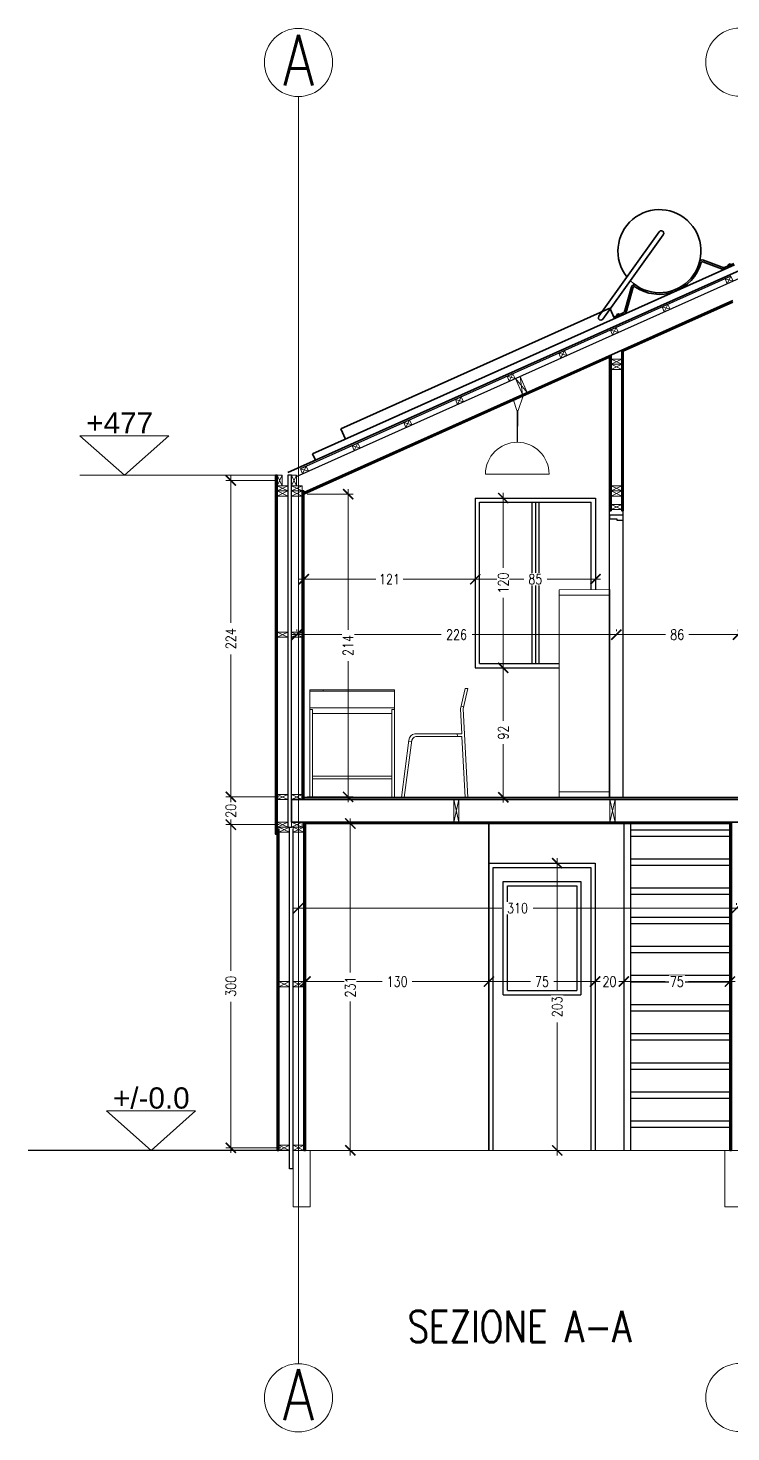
# Model space of a CAD drawing. Header units: millimetres. Extents: x 2260 to 4465, y 2640 to 4441.
# Drawn here: x 2264 to 2761, y 3441 to 4434 of the extents above; entities that cross this region are included whole.
import ezdxf

# ---------------------------------------------------------------- set-up
doc = ezdxf.new("R2010")
doc.units = ezdxf.units.MM
for name, color, linetype, lineweight in [('A-ANNO-DIMS', 3, 'Continuous', 18), ('A-ANNO-SYMB', 3, 'Continuous', 18), ('A-DETL-MCUT', 4, 'Continuous', 25), ('A-ELEV-IDEN', 3, 'Continuous', 18), ('A-ELEV-MBE1', 7, 'Continuous', 35), ('A-ELEV-MBE2', 4, 'Continuous', 25), ('A-FURN', 8, 'Continuous', 18), ('A-SECT-MCUT', 7, 'Continuous', 35), ('A-WALL-STUD', 3, 'Continuous', 18)]:
    doc.layers.add(name, color=color, linetype=linetype, lineweight=lineweight)
doc.styles.add('ARIAL', font='Arial.ttf')
doc.styles.add('E-ROMANS', font='romans.shx', dxfattribs={"width": 0.8})
doc.styles.get("Standard").update_dxf_attribs({"font": 'Arial.ttf'})
doc.dimstyles.new('Copy of TICK_36', dxfattribs={"dimtxt": 3.6, "dimasz": 3.6, "dimexe": 1.8, "dimexo": 1.2, "dimgap": 1.8, "dimtad": 0, "dimdec": 0, "dimzin": 0, "dimdsep": 46, "dimtxsty": 'ARIAL', "dimblk": 'ARCHTICK', "dimblk1": 'ARCHTICK', "dimblk2": 'ARCHTICK', "dimcen": 1.8, "dimdle": 1.8, "dimclrd": 256, "dimclre": 256, "dimclrt": 256, "dimadec": 0, "dimazin": 0, "dimtfac": 1, "dimtdec": 0, "dimtmove": 1, "dimatfit": 3, "dimldrblk": 'OPEN90', "dimfxl": 1, "dimtfill": 1, "dimtolj": 1, "dimtzin": 0, "dimlwd": -1, "dimlwe": -1, "dimarcsym": 0})

# ---------------------------------------------------------------- blocks, each defined once
blk = doc.blocks.new('_ArchTick')
at = {"color": 0, "linetype": 'ByBlock', "const_width": 0.15}
blk.add_lwpolyline([(-0.5, -0.5), (0.5, 0.5)], dxfattribs=at)
blk = doc.blocks.new('*D143')
at = {"layer": 'A-ANNO-DIMS', "transparency": 16777216}
for p, q in [((2407.16, 3874.16), (2407.16, 3767.27)), ((2441.32, 3870.56), (2403.56, 3870.56)), ((2407.16, 3638.38), (2407.16, 3745.26)), ((2442.52, 3641.98), (2403.56, 3641.98))]:
    blk.add_line(p, q, dxfattribs=at)
at = {"layer": 'A-ANNO-DIMS', "transparency": 16777216, "xscale": 7.2, "yscale": 7.2, "zscale": 7.2}
for p, rotation in [((2407.16, 3870.56), 90), ((2407.16, 3641.98), 270)]:
    blk.add_blockref('_ArchTick', p, dxfattribs=dict(at, rotation=rotation))
at = {"layer": 'A-ANNO-DIMS', "transparency": 16777216, "insert": (2407.16, 3756.27), "char_height": 7.2, "width": 15.432, "attachment_point": 5, "rotation": 90, "style": 'E-ROMANS', "bg_fill": 3, "box_fill_scale": 1.1, "bg_fill_color": 256, "bg_fill_true_color": 13158600, "bg_fill_transparency": 0}
blk.add_mtext('\\A1;300', dxfattribs=at)
blk = doc.blocks.new('_Open90')
at = {"color": 0, "linetype": 'ByBlock', "lineweight": -2}
for p, q in [((0, 0), (-1, 0)), ((-0.5, 0.5), (0, 0)), ((0, 0), (-0.5, -0.5))]:
    blk.add_line(p, q, dxfattribs=at)
blk = doc.blocks.new('*D144')
at = {"layer": 'A-ANNO-DIMS', "transparency": 16777216}
for p, q in [((2407.16, 3890.17), (2407.16, 3897.37)), ((2441.32, 3890.17), (2403.56, 3890.17)), ((2407.16, 3890.17), (2407.16, 3888.63)), ((2441.32, 3870.56), (2403.56, 3870.56)), ((2407.16, 3870.56), (2407.16, 3872.1)), ((2407.16, 3870.56), (2407.16, 3863.36))]:
    blk.add_line(p, q, dxfattribs=at)
at = {"layer": 'A-ANNO-DIMS', "transparency": 16777216, "xscale": 7.2, "yscale": 7.2, "zscale": 7.2}
for p, rotation in [((2407.16, 3890.17), 270), ((2407.16, 3870.56), 90)]:
    blk.add_blockref('_ArchTick', p, dxfattribs=dict(at, rotation=rotation))
at = {"layer": 'A-ANNO-DIMS', "transparency": 16777216, "insert": (2407.16, 3880.36), "char_height": 7.2, "attachment_point": 5, "rotation": 90, "style": 'E-ROMANS', "bg_fill": 3, "box_fill_scale": 1.1, "bg_fill_color": 256, "bg_fill_true_color": 13158600, "bg_fill_transparency": 0}
blk.add_mtext('\\A1;20', dxfattribs=at)
blk = doc.blocks.new('*D145')
at = {"layer": 'A-ANNO-DIMS', "transparency": 16777216}
for p, q in [((2439.37, 4113.89), (2403.56, 4113.89)), ((2407.16, 4117.49), (2407.16, 4013.18)), ((2407.16, 3886.57), (2407.16, 3990.89)), ((2441.32, 3890.17), (2403.56, 3890.17))]:
    blk.add_line(p, q, dxfattribs=at)
at = {"layer": 'A-ANNO-DIMS', "transparency": 16777216, "xscale": 7.2, "yscale": 7.2, "zscale": 7.2}
for p, rotation in [((2407.16, 4113.89), 90), ((2407.16, 3890.17), 270)]:
    blk.add_blockref('_ArchTick', p, dxfattribs=dict(at, rotation=rotation))
at = {"layer": 'A-ANNO-DIMS', "transparency": 16777216, "insert": (2407.16, 4002.03), "char_height": 7.2, "attachment_point": 5, "rotation": 90, "style": 'E-ROMANS', "bg_fill": 3, "box_fill_scale": 1.1, "bg_fill_color": 256, "bg_fill_true_color": 13158600, "bg_fill_transparency": 0}
blk.add_mtext('\\A1;224', dxfattribs=at)
blk = doc.blocks.new('*D94')
at = {"layer": 'A-ANNO-DIMS', "transparency": 16777216}
for p, q in [((2450.17, 4004.96), (2555.8, 4004.96)), ((2453.77, 4007.3), (2453.77, 4008.56)), ((2683.45, 4004.96), (2577.81, 4004.96)), ((2679.85, 4007.36), (2679.85, 4008.56))]:
    blk.add_line(p, q, dxfattribs=at)
at = {"layer": 'A-ANNO-DIMS', "transparency": 16777216, "xscale": 7.2, "yscale": 7.2, "zscale": 7.2, "rotation": 180}
blk.add_blockref('_ArchTick', (2453.77, 4004.96), dxfattribs=at)
at = {"layer": 'A-ANNO-DIMS', "transparency": 16777216, "xscale": 7.2, "yscale": 7.2, "zscale": 7.2}
blk.add_blockref('_ArchTick', (2679.85, 4004.96), dxfattribs=at)
at = {"layer": 'A-ANNO-DIMS', "transparency": 16777216, "insert": (2566.81, 4004.96), "char_height": 7.2, "attachment_point": 5, "style": 'E-ROMANS', "bg_fill": 3, "box_fill_scale": 1.1, "bg_fill_color": 256, "bg_fill_true_color": 13158600, "bg_fill_transparency": 0}
blk.add_mtext('\\A1;226', dxfattribs=at)
blk = doc.blocks.new('*D95')
at = {"layer": 'A-ANNO-DIMS', "transparency": 16777216}
for p, q in [((2676.25, 4004.96), (2714.62, 4004.96)), ((2679.85, 4007.36), (2679.85, 4008.56)), ((2769.51, 4004.96), (2731.14, 4004.96)), ((2765.91, 4007.36), (2765.91, 4008.56))]:
    blk.add_line(p, q, dxfattribs=at)
at = {"layer": 'A-ANNO-DIMS', "transparency": 16777216, "xscale": 7.2, "yscale": 7.2, "zscale": 7.2, "rotation": 180}
blk.add_blockref('_ArchTick', (2679.85, 4004.96), dxfattribs=at)
at = {"layer": 'A-ANNO-DIMS', "transparency": 16777216, "xscale": 7.2, "yscale": 7.2, "zscale": 7.2}
blk.add_blockref('_ArchTick', (2765.91, 4004.96), dxfattribs=at)
at = {"layer": 'A-ANNO-DIMS', "transparency": 16777216, "insert": (2722.88, 4004.96), "char_height": 7.2, "attachment_point": 5, "style": 'E-ROMANS', "bg_fill": 3, "box_fill_scale": 1.1, "bg_fill_color": 256, "bg_fill_true_color": 13158600, "bg_fill_transparency": 0}
blk.add_mtext('\\A1;86', dxfattribs=at)
blk = doc.blocks.new('*D96')
at = {"layer": 'A-ANNO-DIMS', "transparency": 16777216}
for p, q in [((2455.12, 4044.13), (2509.6, 4044.13)), ((2458.72, 4046.53), (2458.72, 4047.73)), ((2583.62, 4044.13), (2529.14, 4044.13)), ((2580.02, 4046.53), (2580.02, 4047.73))]:
    blk.add_line(p, q, dxfattribs=at)
at = {"layer": 'A-ANNO-DIMS', "transparency": 16777216, "xscale": 7.2, "yscale": 7.2, "zscale": 7.2, "rotation": 180}
blk.add_blockref('_ArchTick', (2458.72, 4044.13), dxfattribs=at)
at = {"layer": 'A-ANNO-DIMS', "transparency": 16777216, "xscale": 7.2, "yscale": 7.2, "zscale": 7.2}
blk.add_blockref('_ArchTick', (2580.02, 4044.13), dxfattribs=at)
at = {"layer": 'A-ANNO-DIMS', "transparency": 16777216, "insert": (2519.37, 4044.13), "char_height": 7.2, "attachment_point": 5, "style": 'E-ROMANS', "bg_fill": 3, "box_fill_scale": 1.1, "bg_fill_color": 256, "bg_fill_true_color": 13158600, "bg_fill_transparency": 0}
blk.add_mtext('\\A1;121', dxfattribs=at)
blk = doc.blocks.new('*D97')
at = {"layer": 'A-ANNO-DIMS', "transparency": 16777216}
for p, q in [((2599.84, 3985.04), (2599.84, 3943.92)), ((2602.24, 3981.44), (2603.44, 3981.44)), ((2599.84, 3886.27), (2599.84, 3927.39)), ((2461.12, 3889.87), (2603.44, 3889.87))]:
    blk.add_line(p, q, dxfattribs=at)
at = {"layer": 'A-ANNO-DIMS', "transparency": 16777216, "xscale": 7.2, "yscale": 7.2, "zscale": 7.2}
for p, rotation in [((2599.84, 3981.44), 90), ((2599.84, 3889.87), 270)]:
    blk.add_blockref('_ArchTick', p, dxfattribs=dict(at, rotation=rotation))
at = {"layer": 'A-ANNO-DIMS', "transparency": 16777216, "insert": (2599.84, 3935.66), "char_height": 7.2, "attachment_point": 5, "rotation": 90, "style": 'E-ROMANS', "bg_fill": 3, "box_fill_scale": 1.1, "bg_fill_color": 256, "bg_fill_true_color": 13158600, "bg_fill_transparency": 0}
blk.add_mtext('\\A1;92', dxfattribs=at)
blk = doc.blocks.new('*D98')
at = {"layer": 'A-ANNO-DIMS', "transparency": 16777216}
for p, q in [((2576.42, 4044.13), (2614.29, 4044.13)), ((2580.02, 4046.53), (2580.02, 4047.73)), ((2668.68, 4044.13), (2630.81, 4044.13)), ((2665.08, 4046.53), (2665.08, 4047.73))]:
    blk.add_line(p, q, dxfattribs=at)
at = {"layer": 'A-ANNO-DIMS', "transparency": 16777216, "xscale": 7.2, "yscale": 7.2, "zscale": 7.2, "rotation": 180}
blk.add_blockref('_ArchTick', (2580.02, 4044.13), dxfattribs=at)
at = {"layer": 'A-ANNO-DIMS', "transparency": 16777216, "xscale": 7.2, "yscale": 7.2, "zscale": 7.2}
blk.add_blockref('_ArchTick', (2665.08, 4044.13), dxfattribs=at)
at = {"layer": 'A-ANNO-DIMS', "transparency": 16777216, "insert": (2622.55, 4044.13), "char_height": 7.2, "attachment_point": 5, "style": 'E-ROMANS', "bg_fill": 3, "box_fill_scale": 1.1, "bg_fill_color": 256, "bg_fill_true_color": 13158600, "bg_fill_transparency": 0}
blk.add_mtext('\\A1;85', dxfattribs=at)
blk = doc.blocks.new('*D147')
at = {"layer": 'A-ANNO-DIMS', "transparency": 16777216}
for p, q in [((2461.12, 4104.32), (2493.68, 4104.32)), ((2490.08, 4107.92), (2490.08, 4008.39)), ((2490.08, 3886.57), (2490.08, 3986.1)), ((2461.12, 3890.17), (2493.68, 3890.17))]:
    blk.add_line(p, q, dxfattribs=at)
at = {"layer": 'A-ANNO-DIMS', "transparency": 16777216, "xscale": 7.2, "yscale": 7.2, "zscale": 7.2}
for p, rotation in [((2490.08, 4104.32), 90), ((2490.08, 3890.17), 270)]:
    blk.add_blockref('_ArchTick', p, dxfattribs=dict(at, rotation=rotation))
at = {"layer": 'A-ANNO-DIMS', "transparency": 16777216, "insert": (2490.08, 3997.25), "char_height": 7.2, "attachment_point": 5, "rotation": 90, "style": 'E-ROMANS', "bg_fill": 3, "box_fill_scale": 1.1, "bg_fill_color": 256, "bg_fill_true_color": 13158600, "bg_fill_transparency": 0}
blk.add_mtext('\\A1;214', dxfattribs=at)
blk = doc.blocks.new('*D101')
at = {"layer": 'A-ANNO-DIMS', "transparency": 16777216}
for p, q in [((2599.84, 4105.13), (2599.84, 4052.08)), ((2602.24, 4101.53), (2603.44, 4101.53)), ((2599.84, 3977.84), (2599.84, 4030.89)), ((2602.24, 3981.44), (2603.44, 3981.44))]:
    blk.add_line(p, q, dxfattribs=at)
at = {"layer": 'A-ANNO-DIMS', "transparency": 16777216, "xscale": 7.2, "yscale": 7.2, "zscale": 7.2}
for p, rotation in [((2599.84, 4101.53), 90), ((2599.84, 3981.44), 270)]:
    blk.add_blockref('_ArchTick', p, dxfattribs=dict(at, rotation=rotation))
at = {"layer": 'A-ANNO-DIMS', "transparency": 16777216, "insert": (2599.84, 4041.49), "char_height": 7.2, "attachment_point": 5, "rotation": 90, "style": 'E-ROMANS', "bg_fill": 3, "box_fill_scale": 1.1, "bg_fill_color": 256, "bg_fill_true_color": 13158600, "bg_fill_transparency": 0}
blk.add_mtext('\\A1;120', dxfattribs=at)
blk = doc.blocks.new('*D104')
at = {"layer": 'A-ANNO-DIMS', "transparency": 16777216}
for p, q in [((2764.91, 3813.93), (2764.91, 3815.13)), ((2451.37, 3811.53), (2598.93, 3811.53)), ((2454.97, 3809.73), (2454.97, 3807.93)), ((2768.51, 3811.53), (2620.95, 3811.53))]:
    blk.add_line(p, q, dxfattribs=at)
at = {"layer": 'A-ANNO-DIMS', "transparency": 16777216, "xscale": 7.2, "yscale": 7.2, "zscale": 7.2, "rotation": 180}
blk.add_blockref('_ArchTick', (2454.97, 3811.53), dxfattribs=at)
at = {"layer": 'A-ANNO-DIMS', "transparency": 16777216, "xscale": 7.2, "yscale": 7.2, "zscale": 7.2}
blk.add_blockref('_ArchTick', (2764.91, 3811.53), dxfattribs=at)
at = {"layer": 'A-ANNO-DIMS', "transparency": 16777216, "insert": (2609.94, 3811.53), "char_height": 7.2, "attachment_point": 5, "style": 'E-ROMANS', "bg_fill": 3, "box_fill_scale": 1.1, "bg_fill_color": 256, "bg_fill_true_color": 13158600, "bg_fill_transparency": 0}
blk.add_mtext('\\A1;310', dxfattribs=at)
blk = doc.blocks.new('*D105')
at = {"layer": 'A-ANNO-DIMS', "transparency": 16777216}
for p, q in [((2459.93, 3760.17), (2459.93, 3763.17)), ((2589.73, 3642.58), (2589.73, 3763.17)), ((2456.33, 3759.57), (2514.23, 3759.57)), ((2593.33, 3759.57), (2535.42, 3759.57))]:
    blk.add_line(p, q, dxfattribs=at)
at = {"layer": 'A-ANNO-DIMS', "transparency": 16777216, "xscale": 7.2, "yscale": 7.2, "zscale": 7.2, "rotation": 180}
blk.add_blockref('_ArchTick', (2459.93, 3759.57), dxfattribs=at)
at = {"layer": 'A-ANNO-DIMS', "transparency": 16777216, "xscale": 7.2, "yscale": 7.2, "zscale": 7.2}
blk.add_blockref('_ArchTick', (2589.73, 3759.57), dxfattribs=at)
at = {"layer": 'A-ANNO-DIMS', "transparency": 16777216, "insert": (2524.83, 3759.57), "char_height": 7.2, "attachment_point": 5, "style": 'E-ROMANS', "bg_fill": 3, "box_fill_scale": 1.1, "bg_fill_color": 256, "bg_fill_true_color": 13158600, "bg_fill_transparency": 0}
blk.add_mtext('\\A1;130', dxfattribs=at)
blk = doc.blocks.new('*D106')
at = {"layer": 'A-ANNO-DIMS', "transparency": 16777216}
for p, q in [((2589.73, 3761.97), (2589.73, 3763.17)), ((2664.78, 3761.97), (2664.78, 3763.17)), ((2586.13, 3759.57), (2618.99, 3759.57)), ((2668.38, 3759.57), (2635.52, 3759.57))]:
    blk.add_line(p, q, dxfattribs=at)
at = {"layer": 'A-ANNO-DIMS', "transparency": 16777216, "xscale": 7.2, "yscale": 7.2, "zscale": 7.2, "rotation": 180}
blk.add_blockref('_ArchTick', (2589.73, 3759.57), dxfattribs=at)
at = {"layer": 'A-ANNO-DIMS', "transparency": 16777216, "xscale": 7.2, "yscale": 7.2, "zscale": 7.2}
blk.add_blockref('_ArchTick', (2664.78, 3759.57), dxfattribs=at)
at = {"layer": 'A-ANNO-DIMS', "transparency": 16777216, "insert": (2627.26, 3759.57), "char_height": 7.2, "attachment_point": 5, "style": 'E-ROMANS', "bg_fill": 3, "box_fill_scale": 1.1, "bg_fill_color": 256, "bg_fill_true_color": 13158600, "bg_fill_transparency": 0}
blk.add_mtext('\\A1;75', dxfattribs=at)
blk = doc.blocks.new('*D107')
at = {"layer": 'A-ANNO-DIMS', "transparency": 16777216}
for p, q in [((2664.78, 3761.97), (2664.78, 3763.17)), ((2685.1, 3761.97), (2685.1, 3763.17)), ((2664.78, 3759.57), (2657.58, 3759.57)), ((2664.78, 3759.57), (2666.68, 3759.57)), ((2685.1, 3759.57), (2683.2, 3759.57)), ((2685.1, 3759.57), (2692.3, 3759.57))]:
    blk.add_line(p, q, dxfattribs=at)
at = {"layer": 'A-ANNO-DIMS', "transparency": 16777216, "xscale": 7.2, "yscale": 7.2, "zscale": 7.2}
blk.add_blockref('_ArchTick', (2664.78, 3759.57), dxfattribs=at)
at = {"layer": 'A-ANNO-DIMS', "transparency": 16777216, "xscale": 7.2, "yscale": 7.2, "zscale": 7.2, "rotation": 180}
blk.add_blockref('_ArchTick', (2685.1, 3759.57), dxfattribs=at)
at = {"layer": 'A-ANNO-DIMS', "transparency": 16777216, "insert": (2674.94, 3759.57), "char_height": 7.2, "attachment_point": 5, "style": 'E-ROMANS', "bg_fill": 3, "box_fill_scale": 1.1, "bg_fill_color": 256, "bg_fill_true_color": 13158600, "bg_fill_transparency": 0}
blk.add_mtext('\\A1;20', dxfattribs=at)
blk = doc.blocks.new('*D150')
at = {"layer": 'A-ANNO-DIMS', "transparency": 16777216}
for p, q in [((2685.1, 3761.97), (2685.1, 3763.17)), ((2760.16, 3761.67), (2760.16, 3763.17)), ((2681.5, 3759.57), (2714.36, 3759.57)), ((2763.76, 3759.57), (2730.89, 3759.57))]:
    blk.add_line(p, q, dxfattribs=at)
at = {"layer": 'A-ANNO-DIMS', "transparency": 16777216, "xscale": 7.2, "yscale": 7.2, "zscale": 7.2, "rotation": 180}
blk.add_blockref('_ArchTick', (2685.1, 3759.57), dxfattribs=at)
at = {"layer": 'A-ANNO-DIMS', "transparency": 16777216, "xscale": 7.2, "yscale": 7.2, "zscale": 7.2}
blk.add_blockref('_ArchTick', (2760.16, 3759.57), dxfattribs=at)
at = {"layer": 'A-ANNO-DIMS', "transparency": 16777216, "insert": (2722.63, 3759.57), "char_height": 7.2, "attachment_point": 5, "style": 'E-ROMANS', "bg_fill": 3, "box_fill_scale": 1.1, "bg_fill_color": 256, "bg_fill_true_color": 13158600, "bg_fill_transparency": 0}
blk.add_mtext('\\A1;75', dxfattribs=at)
blk = doc.blocks.new('*D151')
at = {"layer": 'A-ANNO-DIMS', "transparency": 16777216}
for p, q in [((2592.13, 3843.33), (2641.57, 3843.33)), ((2637.97, 3846.93), (2637.97, 3752.76)), ((2637.97, 3636.58), (2637.97, 3730.75)), ((2592.13, 3640.18), (2641.57, 3640.18))]:
    blk.add_line(p, q, dxfattribs=at)
at = {"layer": 'A-ANNO-DIMS', "transparency": 16777216, "xscale": 7.2, "yscale": 7.2, "zscale": 7.2}
for p, rotation in [((2637.97, 3843.33), 90), ((2637.97, 3640.18), 270)]:
    blk.add_blockref('_ArchTick', p, dxfattribs=dict(at, rotation=rotation))
at = {"layer": 'A-ANNO-DIMS', "transparency": 16777216, "insert": (2637.97, 3741.76), "char_height": 7.2, "attachment_point": 5, "rotation": 90, "style": 'E-ROMANS', "bg_fill": 3, "box_fill_scale": 1.1, "bg_fill_color": 256, "bg_fill_true_color": 13158600, "bg_fill_transparency": 0}
blk.add_mtext('\\A1;203', dxfattribs=at)
blk = doc.blocks.new('*D152')
at = {"layer": 'A-ANNO-DIMS', "transparency": 16777216}
for p, q in [((2491.66, 3874.96), (2491.66, 3765.95)), ((2462.33, 3871.36), (2495.26, 3871.36)), ((2491.66, 3636.58), (2491.66, 3745.58)), ((2462.33, 3640.18), (2495.26, 3640.18))]:
    blk.add_line(p, q, dxfattribs=at)
at = {"layer": 'A-ANNO-DIMS', "transparency": 16777216, "xscale": 7.2, "yscale": 7.2, "zscale": 7.2}
for p, rotation in [((2491.66, 3871.36), 90), ((2491.66, 3640.18), 270)]:
    blk.add_blockref('_ArchTick', p, dxfattribs=dict(at, rotation=rotation))
at = {"layer": 'A-ANNO-DIMS', "transparency": 16777216, "insert": (2491.66, 3755.77), "char_height": 7.2, "attachment_point": 5, "rotation": 90, "style": 'E-ROMANS', "bg_fill": 3, "box_fill_scale": 1.1, "bg_fill_color": 256, "bg_fill_true_color": 13158600, "bg_fill_transparency": 0}
blk.add_mtext('\\A1;231', dxfattribs=at)

msp = doc.modelspace()

# ---------------------------------------------------------------- linework, layer by layer
for p, q in [((2462.99, 3889.87), (2464.99, 3889.87)), ((2520.99, 3889.87), (2522.99, 3889.87)), ((2527.85, 3889.87), (2529.85, 3889.87)), ((2572.83, 3889.87), (2574.85, 3889.87)), ((2639.38, 3889.87), (2643.38, 3889.87)), ((2643.38, 3889.87), (2671.09, 3889.87)), ((2675.09, 3889.87), (2671.09, 3889.87)), ((2447.47, 3868.75), (2450.02, 3868.75)), ((2448.67, 3640.18), (2263.73, 3640.18))]:
    msp.add_line(p, q)
at = {"layer": 'A-ANNO-DIMS'}
msp.add_line((2438.76, 4117.65), (2300.36, 4117.65), dxfattribs=at)
for points in [[(2300.36, 4145.63), (2331.84, 4117.65), (2363.33, 4145.63)], [(2319.27, 3668.16), (2350.75, 3640.18), (2382.23, 3668.16)]]:
    msp.add_lwpolyline(points, close=True, dxfattribs=at)
at = {"layer": 'A-ANNO-SYMB', "color": 0}
for p, q in [((2756.65, 3640.18), (2457.72, 3640.18)), ((2768.66, 3640.18), (2756.65, 3640.18))]:
    msp.add_line(p, q, dxfattribs=at)
at = {"layer": 'A-ANNO-SYMB'}
for centre in [(2454.97, 4409.63), (2767.17, 4409.81), (2454.97, 3465.19), (2767.17, 3465.37)]:
    msp.add_circle(centre, 24.11, dxfattribs=at)
at = {"layer": 'A-DETL-MCUT', "color": 0}
msp.add_line((2458.73, 4106.54), (2457.52, 4106.54), dxfattribs=at)
at = {"layer": 'A-DETL-MCUT'}
for p, q in [((2675.09, 3889.87), (2675.09, 4092.53)), ((2684.6, 3889.87), (2684.6, 4092.53)), ((2675.09, 3889.87), (2675.09, 4089.34)), ((2684.6, 3889.87), (2684.6, 4089.34)), ((2675.09, 4036.87), (2675.09, 3889.87))]:
    msp.add_line(p, q, dxfattribs=at)
msp.add_lwpolyline([(2675.09, 4089.34), (2675.09, 4086.84), (2680.1, 4086.84), (2680.1, 4085.84), (2684.6, 4085.84), (2684.6, 4089.34), (2675.09, 4089.34)], dxfattribs=at)
at = {"layer": 'A-ELEV-IDEN', "color": 3}
for p, q in [((2756.65, 3640.18), (2756.65, 3600.15)), ((2756.65, 3600.15), (2768.66, 3600.15))]:
    msp.add_line(p, q, dxfattribs=at)
msp.add_lwpolyline([(2463.23, 3640.18), (2451.22, 3640.18), (2451.22, 3600.15), (2463.23, 3600.15)], close=True, dxfattribs=at)
at = {"layer": 'A-ELEV-MBE1', "color": 0}
for p, q in [((2710.16, 4289.85), (2667.46, 4230.18)), ((2713.04, 4287.74), (2670.35, 4228.08)), ((2741.38, 4269.78), (2754.59, 4264.74)), ((2740.97, 4268.7), (2754.18, 4263.66)), ((2762.99, 4267.54), (2756.87, 4264.8)), ((2759.19, 4265.9), (2758.93, 4266.47)), ((2758.96, 4266.54), (2760.3, 4267.14)), ((2759.49, 4266.03), (2759.23, 4266.6)), ((2760.07, 4266.98), (2760.33, 4266.41)), ((2760.37, 4267.11), (2760.63, 4266.54)), ((2685.78, 4234.15), (2690.54, 4250.92)), ((2686.89, 4233.83), (2691.67, 4250.62)), ((2684.13, 4232.25), (2678.09, 4229.54)), ((2678.09, 4229.54), (2678.56, 4228.49)), ((2680.37, 4230.62), (2680.11, 4231.2)), ((2680.14, 4231.27), (2681.48, 4231.87)), ((2680.67, 4230.76), (2680.41, 4231.33)), ((2681.25, 4231.71), (2681.51, 4231.13)), ((2681.55, 4231.84), (2681.81, 4231.27)), ((2589.73, 3871.36), (2760.16, 3871.36))]:
    msp.add_line(p, q, dxfattribs=at)
for points in [[(2464.98, 4132.9), (2763.46, 4266.48)], [(2484.91, 4150.59), (2675.29, 4235.79)], [(2675.29, 4235.79), (2678.56, 4228.49)], [(2484.91, 4150.59), (2488.18, 4143.29)], [(2464.98, 4132.9), (2467.02, 4128.33)]]:
    msp.add_lwpolyline(points, dxfattribs=at)
for centre, radius, start, end in [((2710.3, 4276.15), 29.38, 225.56838, 218.43727), ((2711.6, 4288.81), 1.78, 323.50184, 144.71841), ((2740.64, 4267.83), 2.09, 69.11012, 160.19507), ((2710.3, 4276.15), 30.54, 235.35032, 344.88562), ((2740.64, 4267.83), 0.928, 69.13934, 157.43176), ((2755.65, 4267.52), 4.14, 249.11012, 294.11012), ((2755.65, 4267.52), 2.98, 249.11012, 294.11012), ((2758.98, 4266.49), 0.0538, 114.11012, 204.11012), ((2759.18, 4266.58), 0.0538, 24.11012, 114.11012), ((2759.24, 4265.92), 0.0538, 204.11012, 294.11012), ((2759.28, 4266.63), 0.0538, 114.11012, 204.11012), ((2759.44, 4266.01), 0.0538, 294.11012, 24.11012), ((2759.54, 4266.05), 0.0538, 204.11012, 294.11012), ((2760.02, 4266.96), 0.0538, 24.11012, 114.11012), ((2760.12, 4267), 0.0538, 114.11012, 204.11012), ((2760.32, 4267.09), 0.0538, 24.11012, 114.11012), ((2760.28, 4266.39), 0.0538, 294.11012, 24.11012), ((2760.38, 4266.43), 0.0538, 204.11012, 294.11012), ((2760.58, 4266.52), 0.0538, 294.11012, 24.11012), ((2692.5, 4250.2), 2.09, 59.88941, 159.99153), ((2692.5, 4250.2), 0.927, 62.30828, 153.62295), ((2668.9, 4229.13), 1.78, 144.11012, 325.07999), ((2680.16, 4231.22), 0.0538, 114.11012, 204.11012), ((2680.36, 4231.31), 0.0538, 24.11012, 114.11012), ((2680.42, 4230.65), 0.0538, 204.11012, 294.11012), ((2680.46, 4231.35), 0.0538, 114.11012, 204.11012), ((2680.62, 4230.74), 0.0538, 294.11012, 24.11012), ((2680.72, 4230.78), 0.0538, 204.11012, 294.11012), ((2681.2, 4231.68), 0.0538, 24.11012, 114.11012), ((2681.3, 4231.73), 0.0538, 114.11012, 204.11012), ((2681.5, 4231.82), 0.0538, 24.11012, 114.11012), ((2681.46, 4231.11), 0.0538, 294.11012, 24.11012), ((2681.56, 4231.16), 0.0538, 204.11012, 294.11012), ((2681.76, 4231.25), 0.0538, 294.11012, 24.11012), ((2682.91, 4234.97), 2.98, 294.11012, 344.11012), ((2682.91, 4234.97), 4.14, 294.11012, 344.11012)]:
    msp.add_arc(centre, radius, start, end, dxfattribs=at)
at = {"layer": 'A-ELEV-MBE2'}
for p, q in [((2447.47, 4117.65), (2447.47, 3868.75)), ((2450.02, 4117.65), (2447.47, 4117.65)), ((2450.02, 3888.37), (2450.02, 4117.65)), ((2580.02, 4101.53), (2580.02, 3981.44)), ((2580.02, 4101.53), (2665.08, 4101.53)), ((2665.08, 4101.53), (2665.08, 4036.82)), ((2583.02, 4098.53), (2662.08, 4098.53)), ((2583.02, 3984.44), (2583.02, 4098.53)), ((2620.05, 4098.53), (2620.05, 3984.44)), ((2622.55, 4098.53), (2622.55, 3984.44)), ((2625.05, 4098.53), (2625.05, 3984.44)), ((2662.08, 4036.8), (2662.08, 4098.53)), ((2580.02, 3981.44), (2639.38, 3981.44)), ((2583.02, 3984.44), (2639.38, 3984.44)), ((2448.67, 3627.17), (2448.67, 3868.75)), ((2451.22, 3627.17), (2451.22, 3867.35)), ((2685.1, 3871.36), (2685.1, 3640.18)), ((2690.1, 3640.18), (2690.1, 3871.36)), ((2760.16, 3866.77), (2690.1, 3866.77)), ((2760.16, 3862.27), (2690.1, 3862.27)), ((2760.16, 3846.17), (2690.1, 3846.17)), ((2760.16, 3841.67), (2690.1, 3841.67)), ((2599.73, 3750.26), (2599.73, 3830.32)), ((2599.73, 3830.32), (2654.78, 3830.32)), ((2602.74, 3753.27), (2602.74, 3827.32)), ((2602.74, 3827.32), (2651.77, 3827.32)), ((2651.77, 3827.32), (2651.77, 3753.27)), ((2654.78, 3830.32), (2654.78, 3750.26)), ((2760.16, 3825.57), (2690.1, 3825.57)), ((2760.16, 3821.07), (2690.1, 3821.07)), ((2760.16, 3804.97), (2690.1, 3804.97)), ((2760.16, 3800.47), (2690.1, 3800.47)), ((2760.16, 3784.37), (2690.1, 3784.37)), ((2760.16, 3784.37), (2690.1, 3784.37)), ((2760.16, 3779.87), (2690.1, 3779.87)), ((2760.16, 3779.87), (2690.1, 3779.87)), ((2760.16, 3763.77), (2690.1, 3763.77)), ((2602.74, 3753.27), (2651.77, 3753.27)), ((2760.16, 3759.27), (2690.1, 3759.27)), ((2599.73, 3750.26), (2654.78, 3750.26)), ((2760.16, 3743.17), (2690.1, 3743.17)), ((2760.16, 3738.67), (2690.1, 3738.67)), ((2760.16, 3722.58), (2690.1, 3722.58)), ((2760.16, 3718.07), (2690.1, 3718.07)), ((2760.16, 3701.98), (2690.1, 3701.98)), ((2760.16, 3697.47), (2690.1, 3697.47)), ((2760.16, 3681.38), (2690.1, 3681.38)), ((2760.16, 3676.87), (2690.1, 3676.87)), ((2760.16, 3660.78), (2690.1, 3660.78)), ((2760.16, 3656.27), (2690.1, 3656.27)), ((2451.22, 3627.17), (2448.67, 3627.17))]:
    msp.add_line(p, q, dxfattribs=at)
for points in [[(2453.62, 4116.84), (2766.91, 4257.03)], [(2760.8, 4258.46), (2456.35, 4122.23)], [(2589.73, 3843.33), (2589.73, 3843.33), (2664.78, 3843.33), (2664.78, 3640.18)], [(2592.73, 3640.18), (2592.73, 3840.33), (2661.78, 3840.33), (2661.78, 3640.18)]]:
    msp.add_lwpolyline(points, dxfattribs=at)
at = {"layer": 'A-FURN'}
for p, q in [((2607.16, 4170.74), (2609.39, 4163.57)), ((2610.43, 4163.56), (2613.94, 4173.8)), ((2609.91, 4163.56), (2609.39, 4163.57)), ((2609.67, 4140.96), (2609.76, 4163.56)), ((2609.91, 4163.56), (2610.43, 4163.56)), ((2610.43, 4163.56), (2609.91, 4163.56)), ((2609.97, 4140.96), (2610.06, 4163.56)), ((2587.24, 4118.54), (2632.24, 4118.38)), ((2675.09, 4036.87), (2639.38, 4036.68)), ((2639.38, 4036.68), (2639.38, 3889.87)), ((2639.38, 4032.87), (2675.09, 4032.87)), ((2462.99, 3965.87), (2522.99, 3965.87)), ((2462.99, 3965.87), (2462.99, 3889.87)), ((2462.99, 3965.87), (2462.99, 3964.87)), ((2462.99, 3964.87), (2522.99, 3964.87)), ((2472.42, 3964.87), (2472.42, 3965.87)), ((2522.99, 3889.87), (2522.99, 3965.87)), ((2569.52, 3952.48), (2572.82, 3966.87)), ((2574.85, 3966.87), (2571.5, 3952.51)), ((2572.82, 3966.87), (2574.85, 3966.87)), ((2462.99, 3952.1), (2462.99, 3953.1)), ((2462.99, 3953.1), (2522.99, 3953.1)), ((2462.99, 3952.1), (2464.99, 3952.1)), ((2464.99, 3952.1), (2464.99, 3889.87)), ((2464.99, 3952.1), (2464.99, 3949.1)), ((2522.99, 3952.1), (2520.99, 3952.1)), ((2520.99, 3952.1), (2520.99, 3889.87)), ((2569.52, 3952.48), (2570.43, 3934.87)), ((2569.93, 3954.25), (2571.81, 3953.85)), ((2571.5, 3952.51), (2574.85, 3889.87)), ((2464.99, 3949.1), (2520.99, 3949.1)), ((2537.27, 3934.87), (2570.43, 3934.87)), ((2539.41, 3932.87), (2570.54, 3932.87)), ((2567.33, 3934.87), (2567.47, 3932.87)), ((2570.54, 3932.87), (2572.83, 3889.87)), ((2527.85, 3889.87), (2532.97, 3930.36)), ((2529.85, 3889.87), (2535.07, 3930.36)), ((2532.87, 3929.56), (2534.94, 3929.32)), ((2464.99, 3889.87), (2464.99, 3904.87)), ((2464.99, 3904.87), (2520.99, 3904.87)), ((2520.99, 3902.87), (2464.99, 3902.87)), ((2520.99, 3904.87), (2520.99, 3902.87)), ((2639.38, 3893.87), (2675.09, 3893.87))]:
    msp.add_line(p, q, dxfattribs=at)
for centre, radius, start, end in [((2609.74, 4118.46), 22.5, 359.78822, 179.78822), ((2538.46, 3929.43), 5.57, 102.35216, 170.35434), ((2538.8, 3928.92), 4, 81.27691, 158.88258)]:
    msp.add_arc(centre, radius, start, end, dxfattribs=at)
at = {"layer": 'A-SECT-MCUT'}
for p, q in [((2770.67, 3889.87), (2458.72, 3889.87)), ((2589.73, 3872.36), (2589.73, 3640.18)), ((2441.17, 3645.18), (2441.17, 3867.35)), ((2589.73, 3871.36), (2459.93, 3871.36))]:
    msp.add_line(p, q, dxfattribs=at)
for points in [[(2447.51, 4119.6), (2766.91, 4262.54)], [(2606.86, 4171.7), (2762.16, 4241.19)], [(2684.6, 4205.39), (2762.16, 4240.1)], [(2458.72, 4104.32), (2675.09, 4201.14)], [(2676.09, 4202.68), (2676.09, 4092.53), (2675.09, 4092.53), (2675.09, 4202.23)], [(2684.6, 4206.49), (2684.6, 4092.53), (2683.6, 4092.53), (2683.6, 4206.04)], [(2458.72, 4105.42), (2606.86, 4171.7)], [(2438.76, 4106.54), (2438.76, 3863.75), (2439.96, 3863.75), (2439.96, 4106.54)], [(2458.72, 4106.54), (2458.72, 3888.37), (2457.52, 3888.37), (2457.52, 4106.54)], [(2450.02, 3872.36), (2769.66, 3872.36), (2769.66, 3888.37), (2450.02, 3888.37), (2450.02, 3872.36)], [(2459.93, 3872.36), (2459.93, 3640.18), (2458.72, 3640.18), (2458.72, 3872.36)], [(2761.16, 3872.36), (2761.16, 3640.18), (2760.16, 3640.18), (2760.16, 3872.36)], [(2439.96, 3863.75), (2439.96, 3640.18), (2441.17, 3640.18), (2441.17, 3865.15)]]:
    msp.add_lwpolyline(points, dxfattribs=at)
msp.add_lwpolyline([(2439.96, 4117.65), (2438.76, 4117.65), (2438.76, 4106.54), (2439.96, 4106.54)], close=True, dxfattribs=at)
at = {"layer": 'A-WALL-STUD'}
for p, q in [((2762.35, 4254.98), (2756.69, 4256.62)), ((2758.24, 4253.14), (2760.8, 4258.46)), ((2717.79, 4235.05), (2712.13, 4236.68)), ((2713.68, 4233.21), (2716.24, 4238.52)), ((2681.25, 4218.69), (2675.59, 4220.33)), ((2677.14, 4216.86), (2679.7, 4222.17)), ((2644.71, 4202.34), (2639.05, 4203.98)), ((2640.6, 4200.51), (2643.16, 4205.82)), ((2683.6, 4199.74), (2676.09, 4196.14)), ((2676.09, 4199.74), (2683.6, 4196.14)), ((2683.6, 4196.14), (2676.09, 4192.54)), ((2676.09, 4196.14), (2683.6, 4192.54)), ((2608.17, 4185.99), (2602.51, 4187.63)), ((2604.06, 4184.16), (2606.62, 4189.47)), ((2616.84, 4176.17), (2608.48, 4186.13)), ((2611.77, 4187.61), (2613.55, 4174.7)), ((2571.63, 4169.64), (2565.97, 4171.28)), ((2567.52, 4167.81), (2570.08, 4173.12)), ((2535.09, 4153.29), (2529.43, 4154.93)), ((2530.98, 4151.46), (2533.54, 4156.77)), ((2494.44, 4135.11), (2497, 4140.42)), ((2498.55, 4136.94), (2492.89, 4138.58)), ((2462.01, 4120.59), (2456.35, 4122.23)), ((2457.9, 4118.76), (2460.46, 4124.07)), ((2443.57, 4110.14), (2439.96, 4117.65)), ((2443.57, 4117.65), (2439.96, 4110.14)), ((2453.62, 4110.14), (2450.02, 4117.65)), ((2453.62, 4117.65), (2450.02, 4110.14)), ((2447.47, 4110.14), (2439.96, 4106.54)), ((2439.96, 4110.14), (2447.47, 4106.54)), ((2447.47, 4106.54), (2439.96, 4102.94)), ((2439.96, 4106.54), (2447.47, 4102.94)), ((2457.52, 4110.14), (2450.02, 4106.54)), ((2450.02, 4110.14), (2457.52, 4106.54)), ((2457.52, 4106.54), (2450.02, 4102.94)), ((2450.02, 4106.54), (2457.52, 4102.94)), ((2676.09, 4106.54), (2683.6, 4110.14)), ((2683.6, 4106.54), (2676.09, 4110.14)), ((2676.09, 4102.94), (2683.6, 4106.54)), ((2683.6, 4102.94), (2676.09, 4106.54)), ((2676.09, 4093.41), (2683.6, 4097.01)), ((2683.6, 4093.41), (2676.09, 4097.01)), ((2439.96, 4003.16), (2447.47, 4006.76)), ((2447.47, 4003.16), (2439.96, 4006.76)), ((2450.02, 4003.16), (2457.52, 4006.76)), ((2457.52, 4003.16), (2450.02, 4006.76)), ((2439.96, 3888.37), (2447.47, 3891.97)), ((2447.47, 3888.37), (2439.96, 3891.97)), ((2450.02, 3888.37), (2457.52, 3891.97)), ((2457.52, 3888.37), (2450.02, 3891.97)), ((2439.96, 3868.75), (2447.47, 3872.36)), ((2447.47, 3868.75), (2439.96, 3872.36)), ((2450.02, 3868.75), (2457.52, 3872.36)), ((2457.52, 3868.75), (2450.02, 3872.36)), ((2441.17, 3865.15), (2448.67, 3868.75)), ((2448.67, 3865.15), (2441.17, 3868.75)), ((2451.22, 3865.15), (2458.72, 3868.75)), ((2458.72, 3865.15), (2451.22, 3868.75)), ((2448.67, 3755.97), (2441.17, 3759.57)), ((2441.17, 3755.97), (2448.67, 3759.57)), ((2458.72, 3755.97), (2451.22, 3759.57)), ((2451.22, 3755.97), (2458.72, 3759.57)), ((2448.67, 3640.18), (2441.17, 3643.78)), ((2441.17, 3640.18), (2448.67, 3643.78)), ((2458.72, 3640.18), (2451.22, 3643.78)), ((2451.22, 3640.18), (2458.72, 3643.78))]:
    msp.add_line(p, q, dxfattribs=at)
for points in [[(2758.24, 4253.14), (2762.35, 4254.98), (2760.8, 4258.46), (2756.69, 4256.62)], [(2713.68, 4233.21), (2717.79, 4235.05), (2716.24, 4238.52), (2712.13, 4236.68)], [(2677.14, 4216.86), (2681.25, 4218.69), (2679.7, 4222.17), (2675.59, 4220.33)], [(2640.6, 4200.51), (2644.71, 4202.34), (2643.16, 4205.82), (2639.05, 4203.98)], [(2683.6, 4199.74), (2676.09, 4199.74), (2676.09, 4196.14), (2683.6, 4196.14)], [(2683.6, 4196.14), (2676.09, 4196.14), (2676.09, 4192.54), (2683.6, 4192.54)], [(2604.06, 4184.16), (2608.17, 4185.99), (2606.62, 4189.47), (2602.51, 4187.63)], [(2608.48, 4186.13), (2611.77, 4187.61), (2616.84, 4176.17), (2613.55, 4174.7)], [(2567.52, 4167.81), (2571.63, 4169.64), (2570.08, 4173.12), (2565.97, 4171.28)], [(2530.98, 4151.46), (2535.09, 4153.29), (2533.54, 4156.77), (2529.43, 4154.93)], [(2494.44, 4135.11), (2498.55, 4136.94), (2497, 4140.42), (2492.89, 4138.58)], [(2457.9, 4118.76), (2462.01, 4120.59), (2460.46, 4124.07), (2456.35, 4122.23)], [(2443.57, 4110.14), (2443.57, 4117.65), (2439.96, 4117.65), (2439.96, 4110.14)], [(2453.62, 4110.14), (2453.62, 4117.65), (2450.02, 4117.65), (2450.02, 4110.14)], [(2447.47, 4110.14), (2439.96, 4110.14), (2439.96, 4106.54), (2447.47, 4106.54)], [(2447.47, 4106.54), (2439.96, 4106.54), (2439.96, 4102.94), (2447.47, 4102.94)], [(2457.52, 4110.14), (2450.02, 4110.14), (2450.02, 4106.54), (2457.52, 4106.54)], [(2457.52, 4106.54), (2450.02, 4106.54), (2450.02, 4102.94), (2457.52, 4102.94)], [(2676.09, 4106.54), (2683.6, 4106.54), (2683.6, 4110.14), (2676.09, 4110.14)], [(2676.09, 4102.94), (2683.6, 4102.94), (2683.6, 4106.54), (2676.09, 4106.54)], [(2676.09, 4093.41), (2683.6, 4093.41), (2683.6, 4097.01), (2676.09, 4097.01)], [(2439.96, 4003.16), (2447.47, 4003.16), (2447.47, 4006.76), (2439.96, 4006.76)], [(2450.02, 4003.16), (2457.52, 4003.16), (2457.52, 4006.76), (2450.02, 4006.76)], [(2439.96, 3888.37), (2447.47, 3888.37), (2447.47, 3891.97), (2439.96, 3891.97)], [(2450.02, 3888.37), (2457.52, 3888.37), (2457.52, 3891.97), (2450.02, 3891.97)], [(2439.96, 3868.75), (2447.47, 3868.75), (2447.47, 3872.36), (2439.96, 3872.36)], [(2450.02, 3868.75), (2457.52, 3868.75), (2457.52, 3872.36), (2450.02, 3872.36)], [(2441.17, 3865.15), (2448.67, 3865.15), (2448.67, 3868.75), (2441.17, 3868.75)], [(2451.22, 3865.15), (2458.72, 3865.15), (2458.72, 3868.75), (2451.22, 3868.75)], [(2448.67, 3755.97), (2441.17, 3755.97), (2441.17, 3759.57), (2448.67, 3759.57)], [(2458.72, 3755.97), (2451.22, 3755.97), (2451.22, 3759.57), (2458.72, 3759.57)], [(2448.67, 3640.18), (2441.17, 3640.18), (2441.17, 3643.78), (2448.67, 3643.78)], [(2458.72, 3640.18), (2451.22, 3640.18), (2451.22, 3643.78), (2458.72, 3643.78)]]:
    msp.add_lwpolyline(points, close=True, dxfattribs=at)
for points in [[(2568.46, 3888.37), (2568.46, 3872.36), (2564.86, 3872.36), (2564.86, 3888.37), (2568.46, 3888.37)], [(2564.86, 3888.37), (2568.46, 3872.36)], [(2568.46, 3888.37), (2564.86, 3872.36)], [(2678.89, 3888.37), (2678.89, 3872.36), (2675.29, 3872.36), (2675.29, 3888.37), (2678.89, 3888.37)], [(2675.29, 3888.37), (2678.89, 3872.36)], [(2678.89, 3888.37), (2675.29, 3872.36)]]:
    msp.add_lwpolyline(points, dxfattribs=at)

# ---------------------------------------------------------------- texts
at = {"insert": (2532.06, 3526.72), "char_height": 22.2374, "attachment_point": 1, "style": 'E-ROMANS'}
msp.add_mtext_dynamic_manual_height_columns('SEZIONE A-A', width=404.3209, gutter_width=9, heights=[0], dxfattribs=at)
at = {"layer": 'A-ANNO-DIMS'}
for s, p in [('+477', (2304.9, 4147.2)), ('+/-0.0', (2323.81, 3669.74))]:
    msp.add_text(s, height=15.013, dxfattribs=at).set_placement(p)
at = {"layer": 'A-ANNO-SYMB', "char_height": 35.9, "attachment_point": 1, "style": 'E-ROMANS'}
for insert in [(2444.01, 4429.21), (2443.94, 3485.35)]:
    msp.add_mtext_dynamic_manual_height_columns('A', width=37.201, gutter_width=2.5, heights=[0], dxfattribs=dict(at, insert=insert))

# ---------------------------------------------------------------- next in the draw order: dimensions: what is measured, and where the dimension line sits
at = {"layer": 'A-ANNO-DIMS'}
for base, p1, p2, picture, middle in [((2458.72, 4044.13), (2580.02, 4044.13), (2458.72, 4044.13), '*D96', (2519.37, 4044.13)), ((2453.77, 4004.96), (2679.85, 4004.96), (2453.77, 4004.9), '*D94', (2566.81, 4004.96)), ((2764.91, 3811.53), (2454.97, 3812.13), (2764.91, 3811.53), '*D104', (2609.94, 3811.53)), ((2589.73, 3759.57), (2459.93, 3757.77), (2589.73, 3640.18), '*D105', (2524.83, 3759.57))]:
    dim = msp.add_linear_dim(base=base, p1=p1, p2=p2, dimstyle='Copy of TICK_36', override={"dimscale": 2, "dimtxsty": 'E-ROMANS'}, dxfattribs=at)
    dim.commit()
    dim.dimension.update_dxf_attribs({"geometry": picture, "text_midpoint": middle})
dim = msp.add_linear_dim(base=(2599.84, 3889.87), p1=(2599.84, 3981.44), p2=(2458.72, 3889.87), angle=90, dimstyle='Copy of TICK_36', override={"dimscale": 2, "dimtxsty": 'E-ROMANS'}, dxfattribs=at)
dim.commit()
dim.dimension.update_dxf_attribs({"geometry": '*D97', "text_midpoint": (2599.84, 3935.66)})
dim = msp.add_linear_dim(base=(2407.16, 3641.98), p1=(2443.72, 3870.56), p2=(2444.92, 3641.98), angle=90, text='300', dimstyle='Copy of TICK_36', override={"dimscale": 2, "dimtxsty": 'E-ROMANS'}, dxfattribs=at)
dim.commit()
dim.dimension.update_dxf_attribs({"geometry": '*D143', "text_midpoint": (2407.16, 3756.27)})

# ---------------------------------------------------------------- next in the draw order: dimensions: what is measured, and where the dimension line sits
for base, p1, p2, picture, middle in [((2490.08, 4104.32), (2458.72, 3890.17), (2458.72, 4104.32), '*D147', (2490.08, 3997.25)), ((2407.16, 3890.17), (2443.72, 3870.56), (2443.72, 3890.17), '*D144', (2407.16, 3880.36)), ((2491.66, 3871.36), (2459.93, 3640.18), (2459.93, 3871.36), '*D152', (2491.66, 3755.77))]:
    dim = msp.add_linear_dim(base=base, p1=p1, p2=p2, angle=90, dimstyle='Copy of TICK_36', override={"dimscale": 2, "dimtxsty": 'E-ROMANS'}, dxfattribs=at)
    dim.commit()
    dim.dimension.update_dxf_attribs({"geometry": picture, "text_midpoint": middle})
for base, p1, p2, picture, middle in [((2665.08, 4044.13), (2580.02, 4044.13), (2665.08, 4044.13), '*D98', (2622.55, 4044.13)), ((2679.85, 4004.96), (2765.91, 4004.96), (2679.85, 4004.96), '*D95', (2722.88, 4004.96)), ((2664.78, 3759.57), (2589.73, 3759.57), (2664.78, 3759.57), '*D106', (2627.26, 3759.57))]:
    dim = msp.add_linear_dim(base=base, p1=p1, p2=p2, dimstyle='Copy of TICK_36', override={"dimscale": 2, "dimtxsty": 'E-ROMANS'}, dxfattribs=at)
    dim.commit()
    dim.dimension.update_dxf_attribs({"geometry": picture, "text_midpoint": middle})

# ---------------------------------------------------------------- next in the draw order: linework, layer by layer
at = {"layer": 'A-ANNO-SYMB'}
msp.add_line((2454.97, 3489.3), (2454.97, 4385.51), dxfattribs=at)

# ---------------------------------------------------------------- next in the draw order: dimensions: what is measured, and where the dimension line sits
at = {"layer": 'A-ANNO-DIMS'}
dim = msp.add_linear_dim(base=(2407.16, 4113.89), p1=(2443.72, 3890.17), p2=(2441.77, 4113.89), angle=90, text='224', dimstyle='Copy of TICK_36', override={"dimscale": 2, "dimtxsty": 'E-ROMANS'}, dxfattribs=at)
dim.commit()
dim.dimension.update_dxf_attribs({"geometry": '*D145', "text_midpoint": (2407.16, 4002.03)})
for base, p1, p2, picture, middle in [((2599.84, 4101.53), (2599.84, 3981.44), (2599.84, 4101.53), '*D101', (2599.84, 4041.49)), ((2637.97, 3843.33), (2589.73, 3640.18), (2589.73, 3843.33), '*D151', (2637.97, 3741.76))]:
    dim = msp.add_linear_dim(base=base, p1=p1, p2=p2, angle=90, dimstyle='Copy of TICK_36', override={"dimscale": 2, "dimtxsty": 'E-ROMANS'}, dxfattribs=at)
    dim.commit()
    dim.dimension.update_dxf_attribs({"geometry": picture, "text_midpoint": middle})
dim = msp.add_linear_dim(base=(2685.1, 3759.57), p1=(2664.78, 3759.57), p2=(2685.1, 3759.57), dimstyle='Copy of TICK_36', override={"dimscale": 2, "dimtxsty": 'E-ROMANS'}, dxfattribs=at)
dim.commit()
dim.dimension.update_dxf_attribs({"geometry": '*D107', "text_midpoint": (2674.94, 3759.57)})

# ---------------------------------------------------------------- next in the draw order: dimensions: what is measured, and where the dimension line sits
dim = msp.add_linear_dim(base=(2760.16, 3759.57), p1=(2685.1, 3759.57), p2=(2760.16, 3759.27), dimstyle='Copy of TICK_36', override={"dimscale": 2, "dimtxsty": 'E-ROMANS'}, dxfattribs=at)
dim.commit()
dim.dimension.update_dxf_attribs({"geometry": '*D150', "text_midpoint": (2722.63, 3759.57)})

doc.saveas('drawing.dxf')
